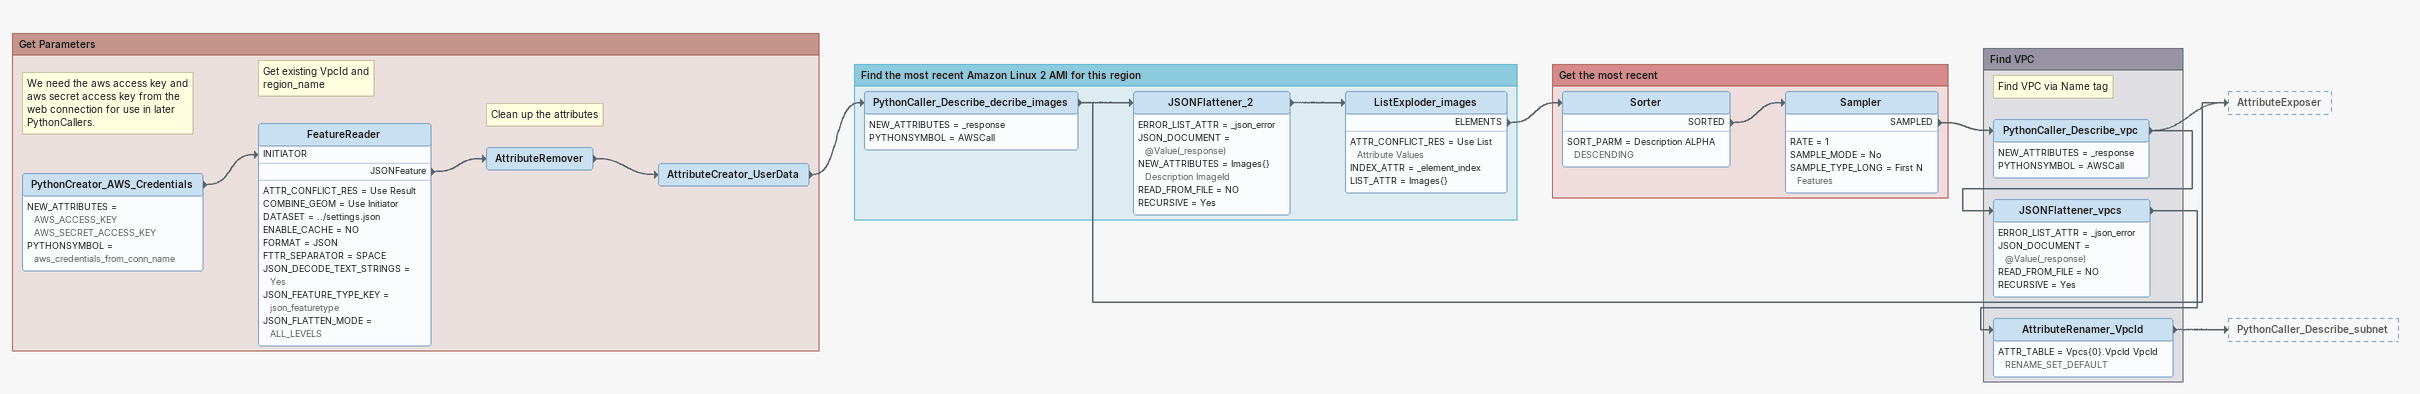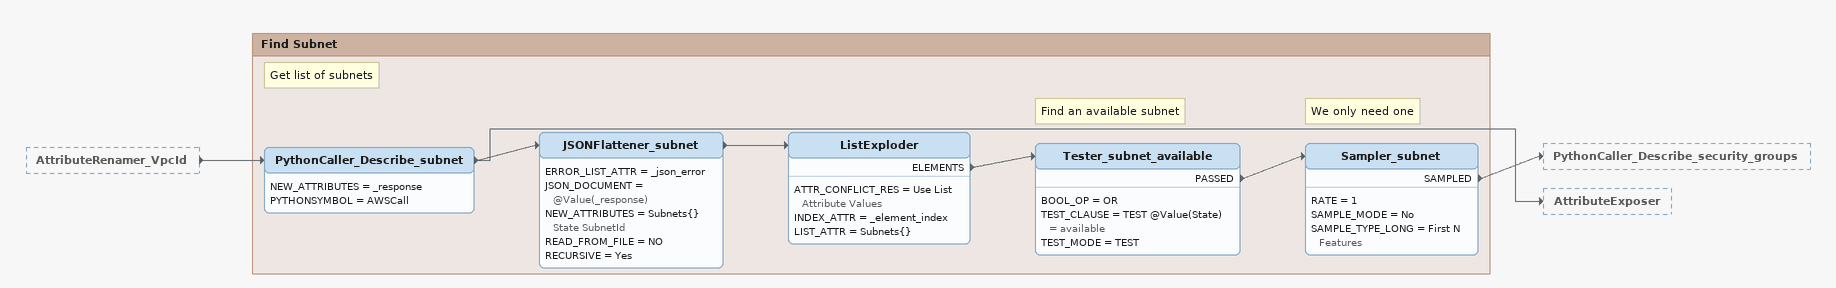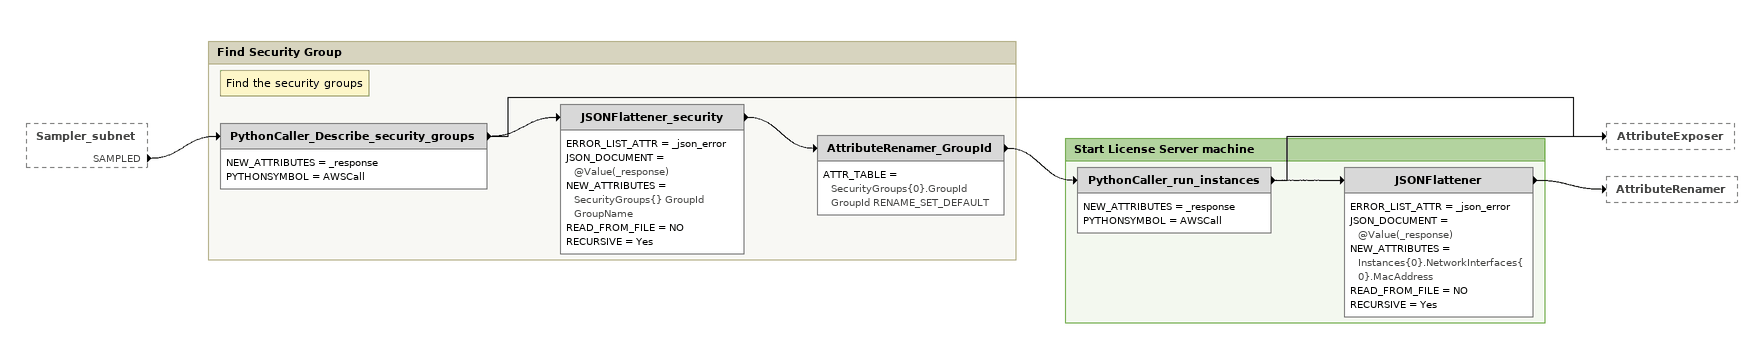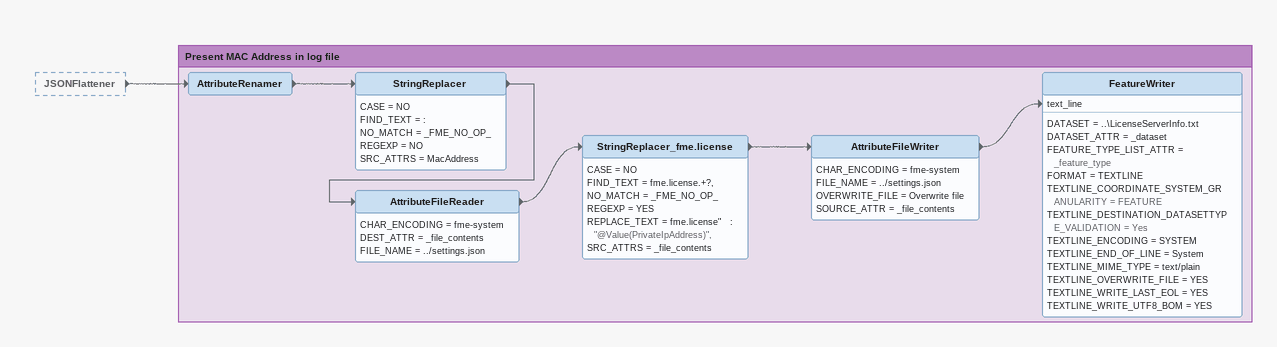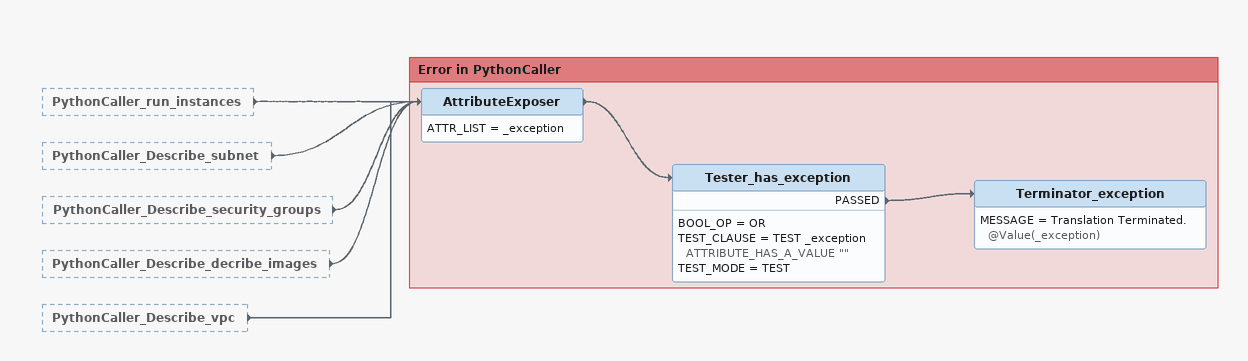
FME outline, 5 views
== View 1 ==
Bookmark: Get Parameters
Note: We need the aws access key and aws secret access key from the web connection for use in later PythonCallers.
PythonCreator_AWS_Credentials
    NEW_ATTRIBUTES = AWS_ACCESS_KEY AWS_SECRET_ACCESS_KEY
    PYTHONSYMBOL = aws_credentials_from_conn_name
    -> FeatureReader [INITIATOR]
Note: Get existing VpcId and region_name
FeatureReader
    ATTR_CONFLICT_RES = Use Result
    COMBINE_GEOM = Use Initiator
    DATASET = ../settings.json
    ENABLE_CACHE = NO
    FORMAT = JSON
    FTTR_SEPARATOR = SPACE
    JSON_DECODE_TEXT_STRINGS = Yes
    JSON_FEATURE_TYPE_KEY = json_featuretype
    JSON_FLATTEN_MODE = ALL_LEVELS
    JSONFeature -> AttributeRemover
Note: Clean up the attributes
AttributeRemover
    -> AttributeCreator_UserData
AttributeCreator_UserData
    -> PythonCaller_Describe_decribe_images

Bookmark: Find the most recent Amazon Linux 2 AMI for this region
PythonCaller_Describe_decribe_images
    NEW_ATTRIBUTES = _response
    PYTHONSYMBOL = AWSCall
    -> JSONFlattener_2
    -> AttributeExposer
JSONFlattener_2
    ERROR_LIST_ATTR = _json_error
    JSON_DOCUMENT = @Value(_response)
    NEW_ATTRIBUTES = Images{} Description ImageId
    READ_FROM_FILE = NO
    RECURSIVE = Yes
    -> ListExploder_images
ListExploder_images
    ATTR_CONFLICT_RES = Use List Attribute Values
    INDEX_ATTR = _element_index
    LIST_ATTR = Images{}
    ELEMENTS -> Sorter

Bookmark: Get the most recent
Sorter
    SORT_PARM = Description ALPHA DESCENDING
    SORTED -> Sampler
Sampler
    RATE = 1
    SAMPLE_MODE = No
    SAMPLE_TYPE_LONG = First N Features
    SAMPLED -> PythonCaller_Describe_vpc

Bookmark: Find VPC
Note: Find VPC via Name tag
PythonCaller_Describe_vpc
    NEW_ATTRIBUTES = _response
    PYTHONSYMBOL = AWSCall
    -> JSONFlattener_vpcs
    -> AttributeExposer
JSONFlattener_vpcs
    ERROR_LIST_ATTR = _json_error
    JSON_DOCUMENT = @Value(_response)
    READ_FROM_FILE = NO
    RECURSIVE = Yes
    -> AttributeRenamer_VpcId
AttributeRenamer_VpcId
    ATTR_TABLE = Vpcs{0}.VpcId VpcId RENAME_SET_DEFAULT
    -> PythonCaller_Describe_subnet

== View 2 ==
AttributeRenamer_VpcId [outside]
    -> PythonCaller_Describe_subnet

Bookmark: Find Subnet
Note: Get list of subnets
PythonCaller_Describe_subnet
    NEW_ATTRIBUTES = _response
    PYTHONSYMBOL = AWSCall
    -> JSONFlattener_subnet
    -> AttributeExposer
JSONFlattener_subnet
    ERROR_LIST_ATTR = _json_error
    JSON_DOCUMENT = @Value(_response)
    NEW_ATTRIBUTES = Subnets{} State SubnetId
    READ_FROM_FILE = NO
    RECURSIVE = Yes
    -> ListExploder
ListExploder
    ATTR_CONFLICT_RES = Use List Attribute Values
    INDEX_ATTR = _element_index
    LIST_ATTR = Subnets{}
    ELEMENTS -> Tester_subnet_available
Note: Find an available subnet
Tester_subnet_available
    BOOL_OP = OR
    TEST_CLAUSE = TEST @Value(State) = available
    TEST_MODE = TEST
    PASSED -> Sampler_subnet
Note: We only need one
Sampler_subnet
    RATE = 1
    SAMPLE_MODE = No
    SAMPLE_TYPE_LONG = First N Features
    SAMPLED -> PythonCaller_Describe_security_groups

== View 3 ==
Sampler_subnet [outside]
    SAMPLED -> PythonCaller_Describe_security_groups

Bookmark: Find Security Group
Note: Find the security groups
PythonCaller_Describe_security_groups
    NEW_ATTRIBUTES = _response
    PYTHONSYMBOL = AWSCall
    -> JSONFlattener_security
    -> AttributeExposer
JSONFlattener_security
    ERROR_LIST_ATTR = _json_error
    JSON_DOCUMENT = @Value(_response)
    NEW_ATTRIBUTES = SecurityGroups{} GroupId GroupName
    READ_FROM_FILE = NO
    RECURSIVE = Yes
    -> AttributeRenamer_GroupId
AttributeRenamer_GroupId
    ATTR_TABLE = SecurityGroups{0}.GroupId GroupId RENAME_SET_DEFAULT
    -> PythonCaller_run_instances

Bookmark: Start License Server machine
PythonCaller_run_instances
    NEW_ATTRIBUTES = _response
    PYTHONSYMBOL = AWSCall
    -> JSONFlattener
    -> AttributeExposer
JSONFlattener
    ERROR_LIST_ATTR = _json_error
    JSON_DOCUMENT = @Value(_response)
    NEW_ATTRIBUTES = Instances{0}.NetworkInterfaces{0}.MacAddress
    READ_FROM_FILE = NO
    RECURSIVE = Yes
    -> AttributeRenamer

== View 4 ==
JSONFlattener [outside]
    -> AttributeRenamer

Bookmark: Present MAC Address in log file
AttributeRenamer
    -> StringReplacer
StringReplacer
    CASE = NO
    FIND_TEXT = :
    NO_MATCH = _FME_NO_OP_
    REGEXP = NO
    SRC_ATTRS = MacAddress
    -> AttributeFileReader
AttributeFileReader
    CHAR_ENCODING = fme-system
    DEST_ATTR = _file_contents
    FILE_NAME = ../settings.json
    -> StringReplacer_fme.license
StringReplacer_fme.license
    CASE = NO
    FIND_TEXT = fme.license.+?,
    NO_MATCH = _FME_NO_OP_
    REGEXP = YES
    REPLACE_TEXT = fme.license"   :   "@Value(PrivateIpAddress)",
    SRC_ATTRS = _file_contents
    -> AttributeFileWriter
AttributeFileWriter
    CHAR_ENCODING = fme-system
    FILE_NAME = ../settings.json
    OVERWRITE_FILE = Overwrite file
    SOURCE_ATTR = _file_contents
    -> FeatureWriter [text_line]
FeatureWriter
    DATASET = ..\LicenseServerInfo.txt
    DATASET_ATTR = _dataset
    FEATURE_TYPE_LIST_ATTR = _feature_type
    FORMAT = TEXTLINE
    TEXTLINE_COORDINATE_SYSTEM_GRANULARITY = FEATURE
    TEXTLINE_DESTINATION_DATASETTYPE_VALIDATION = Yes
    TEXTLINE_ENCODING = SYSTEM
    TEXTLINE_END_OF_LINE = System
    TEXTLINE_MIME_TYPE = text/plain
    TEXTLINE_OVERWRITE_FILE = YES
    TEXTLINE_WRITE_LAST_EOL = YES
    TEXTLINE_WRITE_UTF8_BOM = YES

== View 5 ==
PythonCaller_run_instances [outside]
    -> AttributeExposer
PythonCaller_Describe_subnet [outside]
    -> AttributeExposer
PythonCaller_Describe_security_groups [outside]
    -> AttributeExposer
PythonCaller_Describe_decribe_images [outside]
    -> AttributeExposer
PythonCaller_Describe_vpc [outside]
    -> AttributeExposer

Bookmark: Error in PythonCaller
AttributeExposer
    ATTR_LIST = _exception
    -> Tester_has_exception
Tester_has_exception
    BOOL_OP = OR
    TEST_CLAUSE = TEST _exception ATTRIBUTE_HAS_A_VALUE ""
    TEST_MODE = TEST
    PASSED -> Terminator_exception
Terminator_exception
    MESSAGE = Translation Terminated. @Value(_exception)
